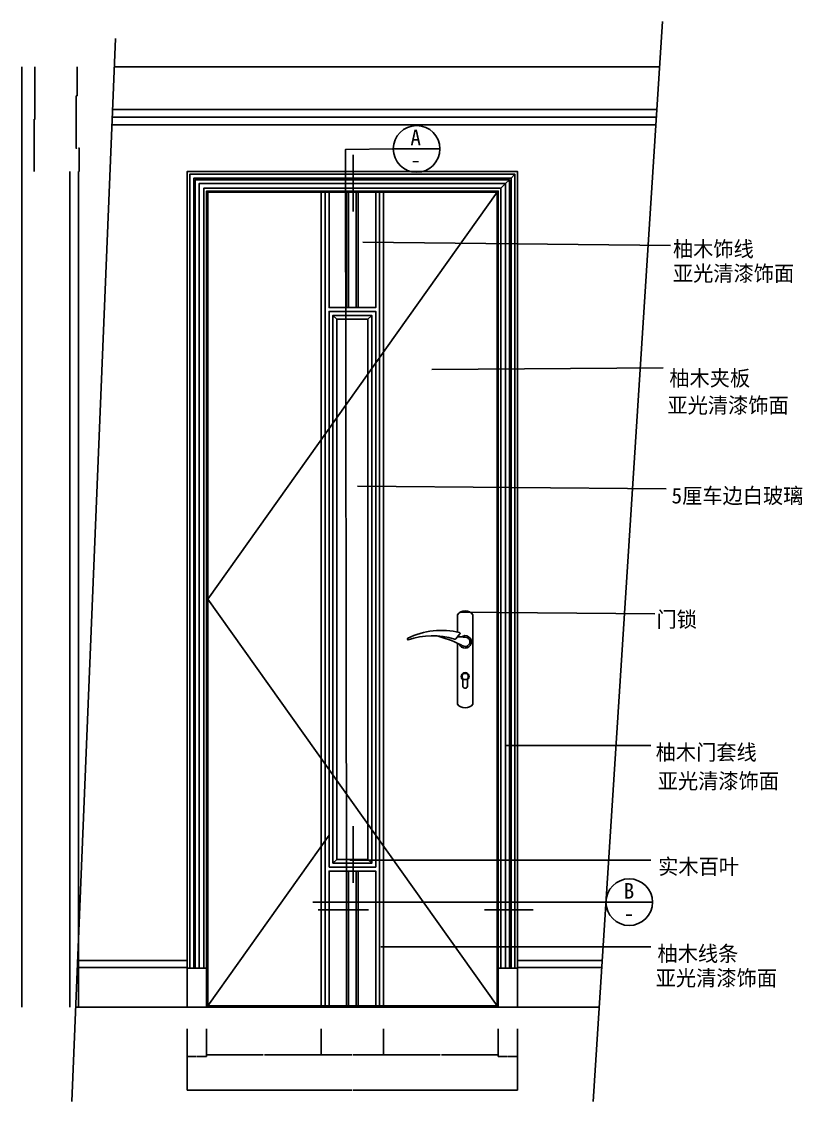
# Model space of a CAD drawing. Header units: metres. Extents: x 147 to 3568, y 251 to 4651.
# Drawn here: x 147 to 2154, y 1841 to 4620 of the extents above; entities that cross this region are included whole.
import ezdxf

# ---------------------------------------------------------------- set-up
doc = ezdxf.new("R2010")
doc.units = ezdxf.units.M
for name, color, linetype in [('2', 2, 'Continuous'), ('3', 3, 'Continuous'), ('4', 4, 'Continuous'), ('7', 7, 'Continuous'), ('BH', 3, 'Continuous'), ('DIM', 3, 'Continuous'), ('TEXT', 3, 'Continuous')]:
    doc.layers.add(name, color=color, linetype=linetype)
doc.dimstyles.get("Standard").update_dxf_attribs({"dimtxt": 2.5, "dimasz": 2.5, "dimexe": 1.25, "dimexo": 0.625, "dimtad": 1, "dimcen": 2.5, "dimazin": 3, "dimtfac": 1, "dimtmove": 0, "dimatfit": 3})

# ---------------------------------------------------------------- blocks, each defined once
blk = doc.blocks.new('*D1')
for p, q in [((147.19, 4503.55), (147.19, 3293.55)), ((146.94, 3293.55), (146.69, 3293.55)), ((147.19, 2083.55), (147.19, 3293.55)), ((147.19, 3293.55), (147.19, 3293.55)), ((147.44, 3293.55), (147.69, 3293.55))]:
    blk.add_line(p, q)
at = {"layer": 'Defpoints'}
for p in [(147.19, 4503.55), (147.19, 3293.55), (147.19, 2083.55)]:
    blk.add_point(p, dxfattribs=at)
at = {"layer": 'TEXT', "insert": (147.19, 3294.675), "char_height": 1, "attachment_point": 5}
blk.add_mtext('0', dxfattribs=at)
blk = doc.blocks.new('*D2')
for p, q in [((180.99, 4503.55), (180.99, 4368.55)), ((181.24, 4368.55), (178.72, 4368.55)), ((178.97, 4233.55), (178.97, 4368.55))]:
    blk.add_line(p, q)
at = {"layer": 'Defpoints'}
for p in [(180.99, 4503.55), (180.99, 4368.55), (178.97, 4233.55)]:
    blk.add_point(p, dxfattribs=at)
at = {"layer": 'TEXT', "insert": (179.98, 4367.425), "char_height": 1, "attachment_point": 5}
blk.add_mtext('2,02', dxfattribs=at)
blk = doc.blocks.new('*D3')
for p, q in [((286.59, 4353.55), (286.59, 4293.55)), ((288.76, 4293.55), (286.34, 4293.55)), ((295.18, 4293.55), (292.76, 4293.55)), ((294.93, 4233.55), (294.93, 4293.55))]:
    blk.add_line(p, q)
at = {"layer": 'Defpoints'}
for p in [(286.59, 4353.55), (294.93, 4293.55), (294.93, 4233.55)]:
    blk.add_point(p, dxfattribs=at)
at = {"layer": 'DIM', "insert": (290.76, 4293.55), "char_height": 1, "attachment_point": 5}
blk.add_mtext('8,34', dxfattribs=at)
blk = doc.blocks.new('*D14')
for p, q in [((270.66, 4233.55), (270.66, 3158.55)), ((270.41, 3158.55), (270.16, 3158.55)), ((270.66, 2083.55), (270.66, 3158.55)), ((270.66, 3158.55), (270.66, 3158.55)), ((270.91, 3158.55), (271.16, 3158.55))]:
    blk.add_line(p, q)
at = {"layer": 'Defpoints'}
for p in [(270.66, 4233.55), (270.66, 3158.55), (270.66, 2083.55)]:
    blk.add_point(p, dxfattribs=at)
at = {"layer": 'DIM', "insert": (270.66, 3159.675), "char_height": 1, "attachment_point": 5}
blk.add_mtext('0', dxfattribs=at)
blk = doc.blocks.new('*D15')
for p, q in [((293.22, 3883.55), (293.22, 3158.55)), ((292.97, 3158.55), (292.72, 3158.55)), ((293.22, 2433.55), (293.22, 3158.55)), ((293.22, 3158.55), (293.22, 3158.55)), ((293.47, 3158.55), (293.72, 3158.55))]:
    blk.add_line(p, q)
at = {"layer": 'Defpoints'}
for p in [(293.22, 3883.55), (293.22, 3158.55), (293.22, 2433.55)]:
    blk.add_point(p, dxfattribs=at)
at = {"layer": 'DIM', "insert": (293.22, 3159.675), "char_height": 1, "attachment_point": 5}
blk.add_mtext('0', dxfattribs=at)
blk = doc.blocks.new('*D16')
for p, q in [((917.15, 2027.47), (917.15, 1960.57)), ((1077.15, 2027.47), (1077.15, 1960.57)), ((917.4, 1960.57), (995.65, 1960.57)), ((998.65, 1960.57), (1076.9, 1960.57))]:
    blk.add_line(p, q)
at = {"layer": 'Defpoints'}
for p in [(917.15, 2027.47), (1077.15, 2027.47), (917.15, 1960.57)]:
    blk.add_point(p, dxfattribs=at)
at = {"layer": 'DIM', "insert": (997.15, 1960.57), "char_height": 1, "attachment_point": 5}
blk.add_mtext('160', dxfattribs=at)
blk = doc.blocks.new('*D17')
for p, q in [((572.15, 2027.56), (572.15, 1869.19)), ((1422.15, 2027.56), (1422.15, 1869.19)), ((572.4, 1869.19), (995.65, 1869.19)), ((998.65, 1869.19), (1421.9, 1869.19))]:
    blk.add_line(p, q)
at = {"layer": 'Defpoints'}
for p in [(572.15, 2027.56), (1422.15, 2027.56), (572.15, 1869.19)]:
    blk.add_point(p, dxfattribs=at)
at = {"layer": 'DIM', "insert": (997.15, 1869.19), "char_height": 1, "attachment_point": 5}
blk.add_mtext('850', dxfattribs=at)
blk = doc.blocks.new('*D18')
for p, q in [((293.22, 2433.55), (293.22, 2258.55)), ((292.97, 2258.55), (292.72, 2258.55)), ((293.22, 2083.55), (293.22, 2258.55)), ((293.22, 2258.55), (293.22, 2258.55)), ((293.47, 2258.55), (293.72, 2258.55))]:
    blk.add_line(p, q)
at = {"layer": 'Defpoints'}
for p in [(293.22, 2433.55), (293.22, 2258.55), (293.22, 2083.55)]:
    blk.add_point(p, dxfattribs=at)
at = {"layer": 'DIM', "insert": (293.22, 2259.675), "char_height": 1, "attachment_point": 5}
blk.add_mtext('0', dxfattribs=at)
blk = doc.blocks.new('*D19')
for p, q in [((572.15, 2027.56), (572.15, 1956.57)), ((622.15, 2027.56), (622.15, 1956.57)), ((572.4, 1956.57), (596.15, 1956.57)), ((598.15, 1956.57), (621.9, 1956.57))]:
    blk.add_line(p, q)
at = {"layer": 'Defpoints'}
for p in [(572.15, 2027.56), (622.15, 2027.56), (572.15, 1956.57)]:
    blk.add_point(p, dxfattribs=at)
at = {"layer": 'DIM', "insert": (597.15, 1956.57), "char_height": 1, "attachment_point": 5}
blk.add_mtext('50', dxfattribs=at)
blk = doc.blocks.new('*D20')
for p, q in [((622.15, 2027.56), (622.15, 1960.57)), ((917.15, 2027.47), (917.15, 1960.57)), ((622.4, 1960.57), (768.15, 1960.57)), ((771.15, 1960.57), (916.9, 1960.57))]:
    blk.add_line(p, q)
at = {"layer": 'Defpoints'}
for p in [(622.15, 2027.56), (917.15, 2027.47), (622.15, 1960.57)]:
    blk.add_point(p, dxfattribs=at)
at = {"layer": 'DIM', "insert": (769.65, 1960.57), "char_height": 1, "attachment_point": 5}
blk.add_mtext('295', dxfattribs=at)
blk = doc.blocks.new('*D21')
for p, q in [((1077.15, 2027.47), (1077.15, 1960.57)), ((1372.15, 2027.56), (1372.15, 1960.57)), ((1077.4, 1960.57), (1223.15, 1960.57)), ((1226.15, 1960.57), (1371.9, 1960.57))]:
    blk.add_line(p, q)
at = {"layer": 'Defpoints'}
for p in [(1077.15, 2027.47), (1372.15, 2027.56), (1077.15, 1960.57)]:
    blk.add_point(p, dxfattribs=at)
at = {"layer": 'DIM', "insert": (1224.65, 1960.57), "char_height": 1, "attachment_point": 5}
blk.add_mtext('295', dxfattribs=at)
blk = doc.blocks.new('*D22')
for p, q in [((1372.15, 2027.56), (1372.15, 1956.46)), ((1422.15, 2027.56), (1422.15, 1956.46)), ((1372.4, 1956.46), (1396.15, 1956.46)), ((1398.15, 1956.46), (1421.9, 1956.46))]:
    blk.add_line(p, q)
at = {"layer": 'Defpoints'}
for p in [(1372.15, 2027.56), (1422.15, 2027.56), (1372.15, 1956.46)]:
    blk.add_point(p, dxfattribs=at)
at = {"layer": 'DIM', "insert": (1397.15, 1956.46), "char_height": 1, "attachment_point": 5}
blk.add_mtext('50', dxfattribs=at)
blk = doc.blocks.new('*D23')
for p, q in [((293.22, 4183.55), (293.22, 4033.55)), ((292.97, 4033.55), (292.72, 4033.55)), ((293.22, 3883.55), (293.22, 4033.55)), ((293.22, 4033.55), (293.22, 4033.55)), ((293.47, 4033.55), (293.72, 4033.55))]:
    blk.add_line(p, q)
at = {"layer": 'Defpoints'}
for p in [(293.22, 4183.55), (293.22, 4033.55), (293.22, 3883.55)]:
    blk.add_point(p, dxfattribs=at)
at = {"layer": 'DIM', "insert": (293.22, 4034.675), "char_height": 1, "attachment_point": 5}
blk.add_mtext('0', dxfattribs=at)
blk = doc.blocks.new('*D24')
for p, q in [((293.22, 4233.55), (293.22, 4208.55)), ((292.97, 4208.55), (292.72, 4208.55)), ((293.22, 4183.55), (293.22, 4208.55)), ((293.22, 4208.55), (293.22, 4208.55)), ((293.47, 4208.55), (293.72, 4208.55))]:
    blk.add_line(p, q)
at = {"layer": 'Defpoints'}
for p in [(293.22, 4233.55), (293.22, 4208.55), (293.22, 4183.55)]:
    blk.add_point(p, dxfattribs=at)
at = {"layer": 'DIM', "insert": (293.22, 4209.675), "char_height": 1, "attachment_point": 5}
blk.add_mtext('0', dxfattribs=at)
blk = doc.blocks.new('*D44')
for p, q in [((289.68, 4503.55), (289.68, 4428.55)), ((286.59, 4353.55), (286.59, 4428.55)), ((286.84, 4428.55), (289.43, 4428.55))]:
    blk.add_line(p, q)
at = {"layer": 'Defpoints'}
for p in [(289.68, 4503.55), (286.59, 4428.55), (286.59, 4353.55)]:
    blk.add_point(p, dxfattribs=at)
at = {"layer": 'BH', "insert": (288.135, 4429.675), "char_height": 1, "attachment_point": 5}
blk.add_mtext('3,09', dxfattribs=at)

msp = doc.modelspace()

# ---------------------------------------------------------------- linework, layer by layer
at = {"layer": '2'}
msp.add_line((285.53, 2083.55), (1632.11, 2083.55), dxfattribs=at)
at = {"layer": '3'}
for p, q in [((982.15, 3883.55), (982.15, 4180.55)), ((987.15, 3883.55), (987.15, 4180.55)), ((1007.15, 3883.55), (1007.15, 4180.55)), ((1012.15, 3883.55), (1012.15, 4180.55)), ((957.15, 3853.55), (947.15, 3863.55)), ((1037.15, 3853.55), (1047.15, 3863.55)), ((937.15, 2525.62), (625.15, 2086.55)), ((957.15, 2463.55), (947.15, 2453.55)), ((1047.15, 2453.55), (947.15, 2453.55)), ((1037.15, 2463.55), (1047.15, 2453.55)), ((1057.15, 2443.55), (937.15, 2443.55)), ((982.15, 2086.55), (982.15, 2433.55)), ((987.15, 2086.55), (987.15, 2433.55)), ((1007.15, 2086.55), (1007.15, 2433.55)), ((1012.15, 2086.55), (1012.15, 2433.55)), ((289.72, 2185.55), (572.15, 2185.55)), ((1422.15, 2185.55), (1638.63, 2185.55))]:
    msp.add_line(p, q, dxfattribs=at)
for points in [[(589.15, 2183.55), (589.15, 4216.55), (1405.15, 4216.55), (1405.15, 2183.55)], [(593.15, 2183.55), (593.15, 4212.55), (1401.15, 4212.55), (1401.15, 2183.55)], [(603.15, 2183.55), (603.15, 4202.55), (1391.15, 4202.55), (1391.15, 2183.55)]]:
    msp.add_lwpolyline(points, dxfattribs=at)
msp.add_lwpolyline([(957.15, 2463.55), (957.15, 3853.55), (1037.15, 3853.55), (1037.15, 2463.55)], close=True, dxfattribs=at)
msp.add_circle((1287.15, 2934.13), 8, dxfattribs=at)
at = {"layer": '4'}
for p, q in [((385.09, 4503.55), (1786.83, 4503.55)), ((378.92, 4353.55), (1777.24, 4353.55)), ((1369.15, 4180.55), (625.15, 3133.55)), ((625.15, 3133.55), (1369.15, 2086.55)), ((572.15, 2183.55), (625.15, 2183.55)), ((1369.15, 2183.55), (1422.15, 2183.55))]:
    msp.add_line(p, q, dxfattribs=at)
for points in [[(572.15, 2083.55), (572.15, 4233.55), (1422.15, 4233.55), (1422.15, 2083.55)], [(622.15, 2083.55), (622.15, 4183.55), (1372.15, 4183.55), (1372.15, 2083.55)], [(1057.15, 4180.55), (1057.15, 3883.55), (937.15, 3883.55), (937.15, 4180.55)], [(937.15, 2086.55), (937.15, 2433.55), (1057.15, 2433.55), (1057.15, 2086.55)]]:
    msp.add_lwpolyline(points, dxfattribs=at)
msp.add_lwpolyline([(937.15, 2443.55), (937.15, 3873.55), (1057.15, 3873.55), (1057.15, 2443.55)], close=True, dxfattribs=at)
at = {"layer": '7'}
for p, q in [((380.56, 4393.55), (1779.8, 4393.55)), ((379.74, 4373.55), (1778.52, 4373.55)), ((1415.15, 4226.55), (1405.15, 4216.55)), ((1391.15, 4202.55), (1379.15, 4190.55)), ((1401.15, 4212.55), (1391.15, 4202.55)), ((917.15, 4180.55), (917.15, 2086.55)), ((927.15, 4180.55), (927.15, 2086.55)), ((1067.15, 4180.55), (1067.15, 2086.55)), ((1077.15, 4180.55), (1077.15, 2086.55)), ((290.46, 2203.55), (572.15, 2203.55)), ((1422.15, 2203.55), (1639.78, 2203.55))]:
    msp.add_line(p, q, dxfattribs=at)
for points in [[(579.15, 2183.55), (579.15, 4226.55), (1415.15, 4226.55), (1415.15, 2183.55)], [(615.15, 2183.55), (615.15, 4190.55), (1379.15, 4190.55), (1379.15, 2183.55)], [(1267.15, 3036.19), (1267.15, 3036.23)]]:
    msp.add_lwpolyline(points, dxfattribs=at)
for points in [[(1369.15, 2086.55), (1369.15, 4180.55), (625.15, 4180.55), (625.15, 2086.55)], [(947.15, 2453.55), (947.15, 3863.55), (1047.15, 3863.55), (1047.15, 2453.55)]]:
    msp.add_lwpolyline(points, close=True, dxfattribs=at)
for points in [[(1267.15, 3048.51), (1267.15, 3093.3, -0.5), (1307.15, 3093.3), (1307.15, 2863.3, -0.5), (1267.15, 2863.3), (1267.15, 3020.31)], [(1266.71, 3036.19, -0.02), (1287.15, 3035.3, -1.16), (1283.58, 3011.85, -0.05), (1274.46, 3016.74, 0.06), (1212.27, 3038.94)]]:
    msp.add_lwpolyline(points, format="xyb", dxfattribs=at)
for points in [[(1139.42, 3033.11, -0.17), (1272.87, 3047.26, -0.57), (1273.9, 3043.97), (1263.04, 3031.5, -0.29), (1259.94, 3030.64, 0.16), (1140.39, 3028.28, -0.57)], [(1293.15, 2909.13, -1), (1281.15, 2911.21), (1281.15, 2926.13, -3), (1293.15, 2926.13)]]:
    msp.add_lwpolyline(points, format="xyb", close=True, dxfattribs=at)
msp.add_arc((1287.15, 3023.3), 16, 199.59, 127.71, dxfattribs=at)
at = {"layer": 'BH'}
for p, q in [((1794.25, 4619.63), (1616.58, 1840.66)), ((388.07, 4576), (275.53, 1840.66))]:
    msp.add_line(p, q, dxfattribs=at)
at = {"layer": 'DIM'}
msp.add_line((895.45, 2353.41), (1649.05, 2353.41), dxfattribs=at)
for points in [[(982.15, 2394.37), (979.6, 4290.58), (1102.43, 4292.11)], [(1102.43, 4292.11), (1222.43, 4292.11)], [(999.46, 4130.79), (999.46, 4276.89)], [(999.46, 2403.01), (999.46, 2549.12)], [(1649.05, 2353.41), (1769.05, 2353.41)], [(909.3, 2333.41), (1038.67, 2333.41)], [(1337.23, 2333.41), (1461.66, 2333.41)]]:
    msp.add_lwpolyline(points, dxfattribs=at)
for centre in [(1162.43, 4292.11), (1709.05, 2353.41)]:
    msp.add_circle(centre, 60, dxfattribs=at)

# ---------------------------------------------------------------- texts
for s, p in [('A', (1146.38, 4301.18)), ('-', (1146.27, 4243.77)), ('B', (1694.79, 2362.47)), ('-', (1694.99, 2304.33))]:
    msp.add_text(s, height=40, dxfattribs=at).set_placement(p)
at = {"layer": 'TEXT', "char_height": 40, "attachment_point": 1}
for s, insert in [('柚木饰线 ', (1821.37, 4054.41)), ('亚光清漆饰面', (1821.38, 3991.58)), ('柚木夹板 ', (1812.1, 3721.95)), ('亚光清漆饰面', (1807.34, 3652.19)), ('5厘车边白玻璃', (1817.81, 3419.51)), ('门锁', (1779.14, 3101.13)), ('柚木门套线', (1777.06, 2759.09)), ('亚光清漆饰面', (1782.35, 2685.31)), ('实木百叶', (1783.4, 2464.9)), ('柚木线条', (1781.64, 2240.91)), ('亚光清漆饰面', (1777.06, 2178.12))]:
    msp.add_mtext(s, dxfattribs=dict(at, insert=insert))

# ---------------------------------------------------------------- dimensions: what is measured, and where the dimension line sits
at = {"layer": 'BH'}
dim = msp.add_linear_dim(base=(286.59, 4428.55), p1=(286.59, 4353.55), p2=(289.68, 4503.55), dimstyle='Standard', dxfattribs=at)
dim.commit()
dim.dimension.update_dxf_attribs({"geometry": '*D44', "text_midpoint": (288.135, 4429.675)})
at = {"layer": 'DIM'}
for base, p1, p2, picture, middle in [((294.93, 4293.55), (294.93, 4233.55), (286.59, 4353.55), '*D3', (290.76, 4293.55)), ((270.66, 3158.55), (270.66, 4233.55), (270.66, 2083.55), '*D14', (270.66, 3159.675)), ((293.22, 4208.55), (293.22, 4233.55), (293.22, 4183.55), '*D24', (293.22, 4209.675)), ((293.22, 4033.55), (293.22, 4183.55), (293.22, 3883.55), '*D23', (293.22, 4034.675)), ((293.22, 3158.55), (293.22, 3883.55), (293.22, 2433.55), '*D15', (293.22, 3159.675)), ((293.22, 2258.55), (293.22, 2433.55), (293.22, 2083.55), '*D18', (293.22, 2259.675)), ((572.15, 1869.19), (572.15, 2027.56), (1422.15, 2027.56), '*D17', (997.15, 1869.19)), ((572.15, 1956.57), (572.15, 2027.56), (622.15, 2027.56), '*D19', (597.15, 1956.57)), ((622.15, 1960.57), (622.15, 2027.56), (917.15, 2027.47), '*D20', (769.65, 1960.57)), ((917.15, 1960.57), (917.15, 2027.47), (1077.15, 2027.47), '*D16', (997.15, 1960.57)), ((1077.15, 1960.57), (1077.15, 2027.47), (1372.15, 2027.56), '*D21', (1224.65, 1960.57)), ((1372.15, 1956.46), (1372.15, 2027.56), (1422.15, 2027.56), '*D22', (1397.15, 1956.46))]:
    dim = msp.add_linear_dim(base=base, p1=p1, p2=p2, dimstyle='Standard', dxfattribs=at)
    dim.commit()
    dim.dimension.update_dxf_attribs({"geometry": picture, "text_midpoint": middle})
at = {"layer": 'TEXT'}
for base, p1, p2, picture, middle in [((147.19, 3293.55), (147.19, 4503.55), (147.19, 2083.55), '*D1', (147.19, 3294.675)), ((180.99, 4368.55), (180.99, 4503.55), (178.97, 4233.55), '*D2', (179.98, 4367.425))]:
    dim = msp.add_linear_dim(base=base, p1=p1, p2=p2, dimstyle='Standard', dxfattribs=at)
    dim.commit()
    dim.dimension.update_dxf_attribs({"geometry": picture, "text_midpoint": middle})

# ---------------------------------------------------------------- leaders
at = {"layer": 'DIM'}
for points in [[(1023.72, 4051.62), (1814.89, 4043.04)], [(1201.38, 3724.31), (1796.67, 3728.96)], [(1009.96, 3423.74), (1803.96, 3417.04)], [(1272.94, 3099.82), (1774.81, 3095.21)], [(1391.15, 2756.3), (1764.71, 2756.3)], [(990.23, 2461.88), (1764.71, 2461.88)], [(1070.53, 2238.12), (1764.71, 2238.12)]]:
    msp.add_leader(points, dimstyle='Standard', dxfattribs=at)

doc.saveas('drawing.dxf')
